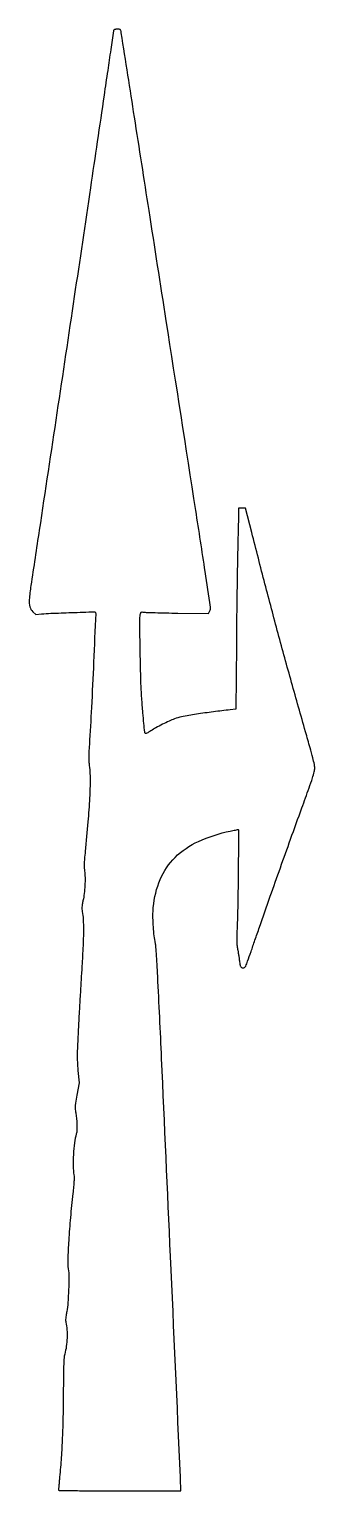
# Model space of a CAD drawing. Extents: x 143 to 529, y 2 to 1976.
import ezdxf

# ---------------------------------------------------------------- set-up
doc = ezdxf.new("R2010")
doc.units = 0

msp = doc.modelspace()

# ---------------------------------------------------------------- linework, layer by layer
msp.add_lwpolyline([(257.547292, 1974.75, 0.038721), (257.312093, 1973.72228, 0.000033), (253.558052, 1948.457813, 0.000358), (249.389789, 1920.25384, 0.00022), (244.514473, 1887, -0.000426), (226.106279, 1761.801094, -0.000266), (204.338761, 1615.16626, -0.000253), (180.806106, 1457.765462, -0.000248), (156.982033, 1299.5, 0.000577), (145.73728, 1224.464817, 0.017317), (143.581511, 1205.463149, 0.080694), (144.371933, 1195.927355, 0.149178), (148.332819, 1189.318283), (152.300165, 1185.734025), (159.900082, 1186.331668, -0.009469), (172.748396, 1187.097546, -0.001216), (200.330935, 1188.150855, -0.000094), (231.553486, 1189.26124, -0.208685), (232.407514, 1188.923981, -0.209521), (233.207793, 1186.861657, -0.000124), (230.371569, 1121.180751, -0.001783), (227.48331, 1059.733967, -0.003295), (224.629078, 1009.823925, 0.003999), (224.025306, 998.998517, 0.01298), (223.868847, 991.808768, 0.017377), (224.10195, 985.827467, 0.013357), (224.757212, 979.323925, -0.034426), (225.706153, 963.066389, -0.009923), (224.941255, 937.88574, -0.008443), (222.768819, 905.557505, -0.004451), (219.03686, 865.49599, 0.003897), (218.082246, 855.370085, 0.013275), (217.687328, 848.757895, 0.019656), (217.71864, 843.708303, 0.02386), (218.159202, 838.99599, -0.031948), (218.822467, 830.405781, -0.016311), (218.612147, 819.584328, -0.016201), (217.672716, 808.486629, -0.024745), (216.073381, 798.959868, 0.008554), (215.037253, 793.814095, 0.026739), (214.586203, 790.312975, 0.03658), (214.581797, 787.435644, 0.03218), (214.988817, 784.459868, -0.037753), (216.315844, 773.882196, -0.013568), (216.65297, 758.698052, -0.010259), (216.133694, 738.302053, -0.004143), (214.62373, 710.5, 0.000762), (213.481974, 691.812188, 0.000444), (212.166951, 669.400428, 0.000444), (210.890045, 646.956341, 0.000753), (209.865856, 628.161031, 0.00125), (208.566748, 602.423681, 0.009491), (208.215108, 590.281413, 0.016778), (208.432662, 581.057755, 0.009334), (209.284358, 569.843469), (210.893087, 552.864876), (207.87096, 536.27841, 0.003123), (205.97789, 525.507512, 0.027616), (205.436025, 520.711991, 0.0446), (205.561572, 516.770622, 0.015133), (206.426451, 511.095972, -0.021059), (207.467829, 503.673939, -0.018756), (207.933261, 495.89759, -0.019174), (207.820308, 488.869043, -0.053291), (207.030083, 484, 0.035873), (204.652982, 472.006209, 0.016384), (203.198319, 456.096551, 0.016322), (202.789559, 440.239835, 0.038855), (203.784405, 428.5, -0.04274), (204.041937, 425.152487, -0.011963), (203.870844, 419.901421, -0.009554), (203.337847, 412.864883, -0.004109), (202.370519, 403.5, 0.005737), (199.119424, 370.990398, 0.006792), (196.81735, 340.195076, 0.005861), (195.533483, 314.179296, 0.044566), (196.164324, 301.937079, -0.034797), (196.941678, 291.005589, -0.009323), (196.641504, 273.574625, -0.009626), (195.671154, 255.986971, -0.028762), (194.087157, 244.045448, 0.008245), (193.187406, 238.893341, 0.019722), (192.734601, 235.039735, 0.026415), (192.660013, 232.021728, 0.04641), (192.960764, 229.545448, -0.036183), (194.381976, 219.552819, -0.026455), (194.561865, 208.342523, -0.026103), (193.546871, 196.974199, -0.031653), (191.373606, 186.496844, 0.046113), (190.476947, 181.444556, 0.011835), (189.980557, 173.15605, 0.006575), (189.671808, 159.73453, 0.001102), (189.475041, 134, -0.00386), (189.050072, 101.713371, -0.005701), (188.135539, 73.39535, -0.006183), (186.653349, 46.9802, -0.006107), (184.51353, 20.5, 0.000604), (183.941764, 14.27818, 0.000899), (183.457854, 8.832812, 0.000378), (183.055486, 4.169947, 0.018963), (183.011847, 3.25, 0.411407), (183.713355, 2.528176, 0.000979), (199.750036, 2.253752, 0.003194), (222.927822, 2.050598, 0.000594), (265.5, 2), (348, 2), (348, 4.524981, 0.011179), (347.649071, 20.218735, 0.000015), (334.290822, 318.556732, 0.000111), (322.250743, 585.935767, 0.001133), (316.972569, 697, 0.002407), (316.084116, 713.265765, 0.003611), (315.137854, 727.45247, 0.003067), (314.217701, 738.935889, 0.028808), (313.508638, 743.836435, -0.022967), (311.884382, 754.206444, -0.013992), (310.875205, 766.567701, -0.013935), (310.554398, 779.091478, -0.021092), (311.038589, 789.980834, -0.077932), (320.346832, 827.664371, -0.098135), (340.402081, 857.401098, -0.089627), (371.887673, 879.081465, -0.054957), (414.860079, 893.057393, -0.002076), (418.522516, 893.801652, -0.002965), (421.779342, 894.429359, -0.001631), (424.535913, 894.934416, -0.044516), (425.271078, 895, -0.416669), (426.125639, 894.138251, -0.000131), (425.665546, 840.871711, -0.002063), (425.043605, 793.126622, -0.006439), (424.078552, 761, 0.00368), (423.685104, 749.936558, 0.015238), (423.700397, 743.248922, 0.022216), (424.113875, 737.902726, 0.016098), (425.028973, 732, -0.004207), (425.764137, 727.903804, -0.003298), (426.494779, 723.449249, -0.003335), (427.119525, 719.29611, -0.008172), (427.508644, 716.231486, 0.014153), (427.940443, 713.128218, 0.044764), (428.47136, 711.100063, 0.070355), (429.1758, 709.766476, 0.113723), (430.138108, 708.926087, 0.106324), (432.322972, 708.298898, 0.168104), (434.185179, 708.805074, 0.118439), (435.784637, 710.56906, 0.040568), (437.20025, 713.741987, 0.000954), (438.380118, 717.113296, 0.000033), (442.922142, 730.174209, 0.000062), (448.285048, 745.605151, 0.000044), (454.32637, 763, -0.000764), (468.935683, 804.869878, -0.000978), (482.525181, 843.384966, -0.000972), (496.338307, 882.052687, -0.000738), (511.626685, 924.392658, 0.001142), (521.348401, 951.384499, 0.007646), (525.94544, 964.887763, 0.01412), (528.360884, 973.144476, 0.064179), (529, 978.103162, 0.05366), (528.493941, 982.80504, 0.008421), (526.355203, 991.887164, 0.006306), (522.739877, 1005.437701, 0.001625), (516.559256, 1027.210503, -0.002005), (497.685385, 1093.891388, -0.002078), (479.571596, 1159.940463, -0.002053), (461.805949, 1226.88346, -0.001857), (443.976532, 1296.25), (435.688256, 1329), (430.844128, 1329), (426, 1329), (426, 1321.90615, -0.005102), (425.952502, 1317.251308, -0.000377), (425.682932, 1304.514558, -0.000524), (425.334024, 1289.323437, -0.000398), (424.920621, 1272.662307, 0.002302), (424.460058, 1250.733011, 0.000699), (423.961314, 1217.482691, 0.0007), (423.506573, 1180.21686, 0.000763), (423.170621, 1144.006157), (422.5, 1057.5), (415, 1056.743215, 0.007675), (392.238688, 1054.09299, 0.00727), (369.153326, 1050.70303, 0.006145), (349.022692, 1047.192897, 0.043778), (339.5, 1044.532557, 0.018716), (332.378077, 1041.543658, 0.008991), (323.466934, 1037.208694, 0.009001), (314.608404, 1032.497951, 0.01656), (307.604658, 1028.301022, -0.010955), (304.59182, 1026.449401, -0.028113), (302.315244, 1025.28452, -0.03533), (300.682414, 1024.695687, -0.334916), (300.031682, 1024.948737, -0.112979), (299.404676, 1026.787848, -0.001668), (298.25335, 1038.235982, -0.003883), (296.948754, 1052.834321, -0.00163), (295.409675, 1072.5, -0.011942), (294.270089, 1094.842422, -0.002373), (293.376482, 1134.84709, -0.000978), (292.714184, 1177.208433, -0.049822), (293.422988, 1185.441182, -0.01896), (293.966065, 1187.831993, -0.185111), (294.563605, 1188.656104, -0.165291), (295.592629, 1188.918574, -0.014409), (298.313875, 1188.627127, 0.026267), (301.31268, 1188.377689, 0.000841), (313.481207, 1188.027335, 0.001623), (327.838168, 1187.684775, 0.001126), (344.068957, 1187.386776), (385.637913, 1186.717186), (387.335428, 1190.294433, 0.148172), (388.120053, 1195.526278, 0.000914), (381.026322, 1243.378261, 0.001331), (368.384326, 1326.094901, 0.000075), (328.507567, 1582.18584, 0.000033), (305.259614, 1731.272821, 0.000055), (285.593921, 1857.240528, 0.000002), (267.821666, 1970.993903, 0.012397), (267.41164, 1973.25, 0.050131), (266.92701, 1974.790719, 0.167777), (266.225055, 1975.563533, 0.10989), (265.0038, 1975.917421, 0.015788), (262.38916, 1976, 0.022582), (260.542328, 1975.916546, 0.040606), (259.048888, 1975.657909, 0.051236), (257.987576, 1975.264438, 0.205574)], format="xyb", close=True)

doc.saveas('drawing.dxf')
